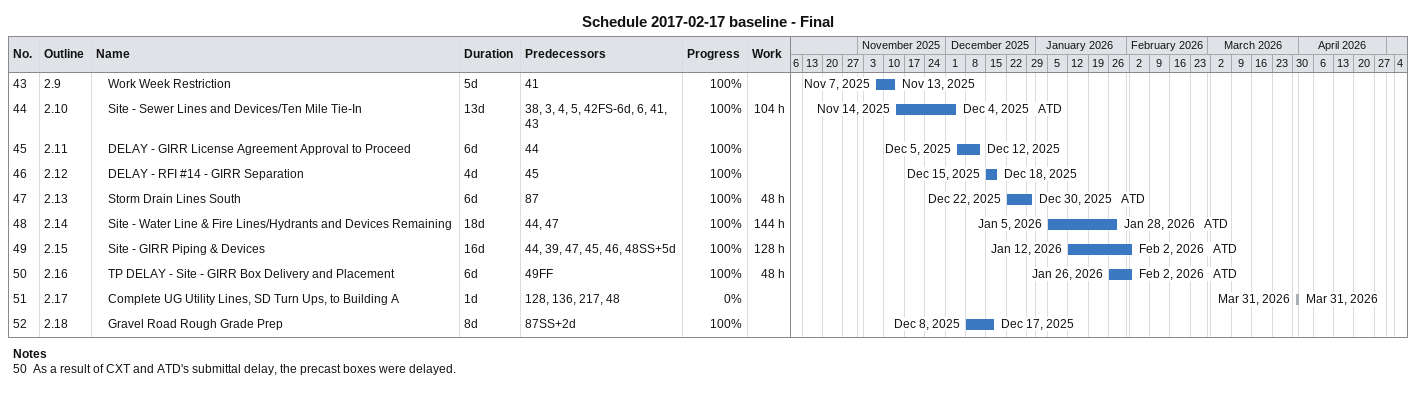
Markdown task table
Schedule 2017-02-17 baseline - Final

| ID | WBS | Task | Duration | Start | Finish | Predecessors | Resources | % complete | Work (h) |
|---|---|---|---|---|---|---|---|---|---|
| 43 | 2.9 | Work Week Restriction | 5d | 2025-11-07 | 2025-11-13 | 41 |  | 100 |  |
| 44 | 2.10 | Site - Sewer Lines and Devices/Ten Mile Tie-In | 13d | 2025-11-14 | 2025-12-04 | 38, 3, 4, 5, 42FS-6d, 6, 41, 43 | ATD | 100 | 104 |
| 45 | 2.11 | DELAY - GIRR License Agreement Approval to Proceed | 6d | 2025-12-05 | 2025-12-12 | 44 |  | 100 |  |
| 46 | 2.12 | DELAY - RFI #14 - GIRR Separation | 4d | 2025-12-15 | 2025-12-18 | 45 |  | 100 |  |
| 47 | 2.13 | Storm Drain Lines South | 6d | 2025-12-22 | 2025-12-30 | 87 | ATD | 100 | 48 |
| 48 | 2.14 | Site - Water Line & Fire Lines/Hydrants and Devices Remaining | 18d | 2026-01-05 | 2026-01-28 | 44, 47 | ATD | 100 | 144 |
| 49 | 2.15 | Site - GIRR Piping & Devices | 16d | 2026-01-12 | 2026-02-02 | 44, 39, 47, 45, 46, 48SS+5d | ATD | 100 | 128 |
| 50 | 2.16 | TP DELAY - Site - GIRR Box Delivery and Placement | 6d | 2026-01-26 | 2026-02-02 | 49FF | ATD | 100 | 48 |
| 51 | 2.17 | Complete UG Utility Lines, SD Turn Ups, to Building A | 1d | 2026-03-31 | 2026-03-31 | 128, 136, 217, 48 |  | 0 |  |
| 52 | 2.18 | Gravel Road Rough Grade Prep | 8d | 2025-12-08 | 2025-12-17 | 87SS+2d |  | 100 |  |

Notes
- 50: As a result of CXT and ATD's submittal delay, the precast boxes were delayed.
